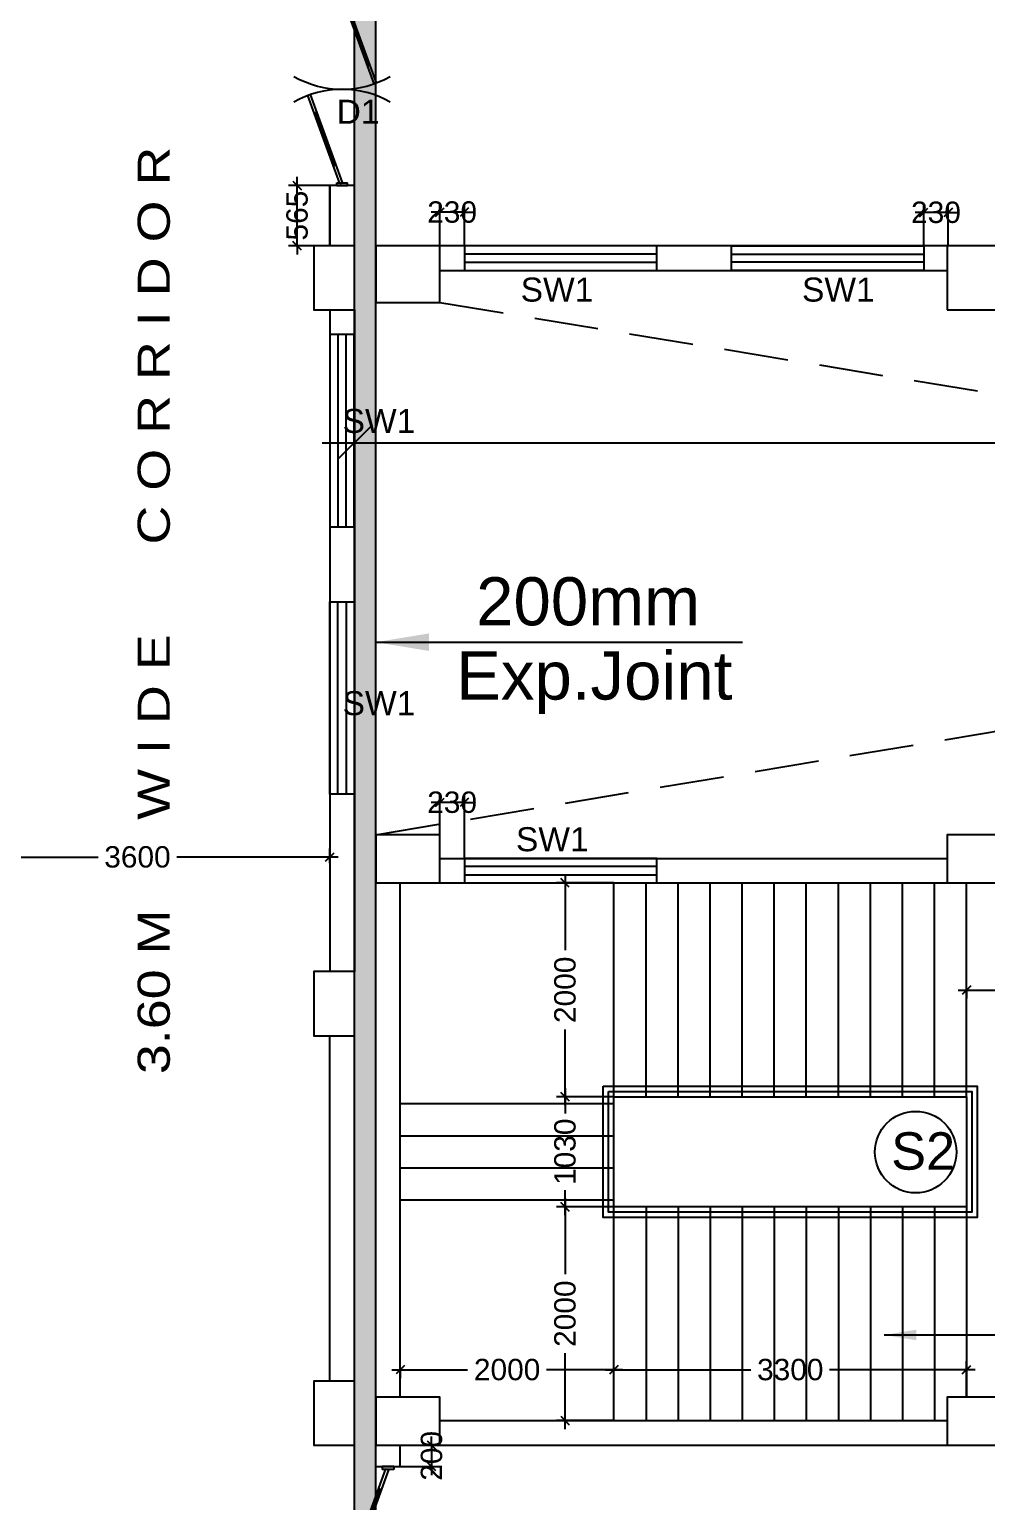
# Model space of a CAD drawing. Extents: x 7897917 to 8423973, y -6487334 to -6173396.
# Drawn here: x 7960623 to 7969581, y -6363058 to -6349286 of the extents above; entities that cross this region are included whole.
import ezdxf
from ezdxf.enums import TextEntityAlignment as Align

# ---------------------------------------------------------------- set-up
doc = ezdxf.new("R2010")
doc.units = 0
doc.header["$LTSCALE"] = 600
doc.header["$MEASUREMENT"] = 0
doc.header["$PDMODE"] = 35
doc.linetypes.add('DASHED', pattern=[0.75, 0.5, -0.25])
doc.linetypes.add('HIDDEN', pattern=[0.375, 0.25, -0.125])
doc.layers.get('0').update_dxf_attribs({"linetype": 'CONTINUOUS'})
doc.layers.get('Defpoints').update_dxf_attribs({"linetype": 'CONTINUOUS'})
for name, color, linetype in [('DIMEN', 5, 'CONTINUOUS'), ('DOOR', 32, 'CONTINUOUS'), ('Duct', 8, 'CONTINUOUS'), ('Exp.Joint', 104, 'CONTINUOUS'), ('Fire Door', 10, 'CONTINUOUS'), ('joinery', 7, 'CONTINUOUS'), ('LA-column', 3, 'CONTINUOUS'), ('Railing', 21, 'CONTINUOUS'), ('Stairscase', 7, 'CONTINUOUS'), ('STEPS', 7, 'CONTINUOUS'), ('TXT', 6, 'CONTINUOUS'), ('Walls', 7, 'CONTINUOUS'), ('WIN', 151, 'CONTINUOUS'), ('Working Dim', 5, 'CONTINUOUS')]:
    doc.layers.add(name, color=color, linetype=linetype)
doc.styles.add('ari', font='arial.ttf')
doc.styles.add('ARIAL', font='arial.ttf')
doc.styles.add('ROMANS', font='romans.shx')
doc.styles.get("Standard").update_dxf_attribs({"font": 'romans.shx'})
doc.dimstyles.new('int. dim', dxfattribs={"dimtxt": 450, "dimasz": 80, "dimexe": 80, "dimexo": 0, "dimgap": 70, "dimtad": 0, "dimdec": 0, "dimzin": 12, "dimdsep": 46, "dimtxsty": 'ari', "dimblk": 'OBLIQUE', "dimcen": 2, "dimdle": 80, "dimclrd": 256, "dimclre": 256, "dimclrt": 6, "dimadec": 0, "dimazin": 0, "dimtfac": 1, "dimtdec": 0, "dimtix": 1, "dimtmove": 2, "dimatfit": 3, "dimfxl": 1, "dimtolj": 1, "dimtzin": 0, "dimlwd": -1, "dimlwe": -1, "dimarcsym": 0})
doc.dimstyles.new('LA-Footing-dim', dxfattribs={"dimtxt": 300, "dimasz": 5, "dimexe": 25, "dimexo": 25, "dimgap": 5, "dimtad": 1, "dimdec": 0, "dimzin": 0, "dimdsep": 46, "dimtxsty": 'ROMANS', "dimblk": 'DOT', "dimcen": 0.09, "dimdle": 50, "dimclrd": 5, "dimclre": 5, "dimclrt": 6, "dimadec": 0, "dimazin": 0, "dimtfac": 1, "dimtdec": 0, "dimtix": 1, "dimtofl": 0, "dimtmove": 0, "dimatfit": 3, "dimfxl": 1, "dimtolj": 1, "dimtzin": 0, "dimarcsym": 0})
doc.dimstyles.new('STANDARD$0', dxfattribs={"dimscale": 0, "dimtxt": 150, "dimasz": 125, "dimexe": 0.75, "dimexo": 1, "dimgap": 25, "dimtad": 1, "dimdec": 0, "dimdsep": 46, "dimtxsty": 'Standard', "dimblk1": 'DOT', "dimblk2": 'DOT', "dimsah": 1, "dimcen": 2.5, "dimclrd": 1, "dimclre": 1, "dimclrt": 3, "dimadec": 0, "dimazin": 0, "dimtfac": 1, "dimtdec": 0, "dimtmove": 0, "dimatfit": 3, "dimldrblk": 'DOT', "dimfxl": 1, "dimtolj": 1, "dimtzin": 0, "dimarcsym": 0})

# ---------------------------------------------------------------- blocks, each defined once
blk = doc.blocks.new('A$C15456D16')
at = {"layer": 'Fire Door'}
for p, q in [((969.1471482999623, -3.550726800225675), (55.55709949368611, 328.9688568706624)), ((969.1471482999623, -3.550726861227304), (55.55709949368611, 328.9688568096608)), ((969.1658067852259, -3.550720089580864), (55.5757579789497, 328.9688635813072)), ((978.6477078436874, 22.5518459896557), (65.05765904160216, 355.0714296610095)), ((978.6477078436874, 22.55184592865407), (65.05765904160216, 355.0714296000078)), ((978.666366328951, 22.55185270030051), (65.07631752686575, 355.0714363716543)), ((247.7756688012742, 288.5675129266456), (238.2751092533581, 262.4649401367642)), ((247.7756688012742, 288.5675128656439), (238.2751092533581, 262.4649400757626)), ((247.7943272865377, 288.5675196372904), (238.2937677386217, 262.464946847409)), ((791.1794183123857, 76.00447632884607), (243.0253890291788, 275.5162265319377)), ((791.1794183123857, 76.00447626784444), (243.0253890291788, 275.5162264709361)), ((791.1980767976493, 76.00448303949088), (243.0440475144424, 275.5162332425825)), ((-1000.000000892207, 55.55555559694767), (-972.2222230895422, 55.55555559694767)), ((-1000.000000892207, -55.55555547494441), (-1000.000000892207, 55.55555559694767)), ((-1000.000000892207, 55.55555553594604), (-972.2222230895422, 55.55555553594604)), ((-1000.000000892207, -55.55555553594604), (-1000.000000892207, 55.55555553594604)), ((-999.9813424069434, 55.55556230759248), (-972.2035646042787, 55.55556230759248)), ((-999.9813424069434, -55.5555487642996), (-999.9813424069434, 55.55556230759248)), ((-978.6477078390308, -22.55184586718678), (-969.1471482957713, 3.550726922694594)), ((-978.6477078390308, -22.55184592818841), (-969.1471482957713, 3.550726861692965)), ((-978.6290493537672, -22.55183915654197), (-969.1284898105077, 3.550733633339405)), ((-972.2222230895422, -55.55555547494441), (-972.2222230895422, 55.55555559694767)), ((-972.2222230895422, -55.55555553594604), (-972.2222230895422, 55.55555553594604)), ((-972.2035646042787, -55.5555487642996), (-972.2035646042787, 55.55556230759248)), ((-969.1471482957713, 3.550726922694594), (-55.55709949368611, -328.9688567481935)), ((-969.1471482957713, 3.550726861692965), (-55.55709949368611, -328.9688568091951)), ((-969.1284898105077, 3.550733633339405), (-55.53844100842252, -328.9688500375487)), ((795.9296980840154, 89.05576272448525), (786.4291385402903, 62.95318993367255)), ((795.9296980840154, 89.05576266348362), (786.4291385402903, 62.95318987267092)), ((795.948356569279, 89.05576943513006), (786.4477970255539, 62.95319664431736)), ((978.6477078436874, 22.5518459896557), (969.1471482999623, -3.550726800225675)), ((978.6477078436874, 22.55184592865407), (969.1471482999623, -3.550726861227304)), ((978.666366328951, 22.55185270030051), (969.1658067852259, -3.550720089580864)), ((1000.000000892207, 55.55555559694767), (972.2222230900079, 55.55555559694767)), ((972.2222230900079, -55.55555547494441), (972.2222230900079, 55.55555559694767)), ((1000.000000892207, 55.55555553594604), (972.2222230900079, 55.55555553594604)), ((972.2222230900079, -55.55555553594604), (972.2222230900079, 55.55555553594604)), ((1000.018659377471, 55.55556230759248), (972.2408815752715, 55.55556230759248)), ((972.2408815752715, -55.5555487642996), (972.2408815752715, 55.55556230759248)), ((1000.000000892207, -55.55555547494441), (1000.000000892207, 55.55555559694767)), ((1000.000000892207, -55.55555553594604), (1000.000000892207, 55.55555553594604)), ((1000.018659377471, -55.5555487642996), (1000.018659377471, 55.55556230759248)), ((-1000.000000892207, -55.55555547494441), (-972.2222230895422, -55.55555547494441)), ((-1000.000000892207, -55.55555553594604), (-972.2222230895422, -55.55555553594604)), ((-999.9813424069434, -55.5555487642996), (-972.2035646042787, -55.5555487642996)), ((-978.6477078390308, -22.55184586718678), (-65.05765904160216, -355.0714295380749)), ((-978.6477078390308, -22.55184592818841), (-65.05765904160216, -355.0714295990765)), ((-978.6290493537672, -22.55183915654197), (-65.03900055633858, -355.0714228274301)), ((-795.9296980798244, -89.05576260155067), (-786.4291385360993, -62.95318981120363)), ((-795.9296980798244, -89.0557626625523), (-786.4291385360993, -62.95318987220526)), ((-795.9110395945609, -89.05575589090586), (-786.4104800508358, -62.95318310055882)), ((-791.1794183077291, -76.00447620637715), (-243.0253890291788, -275.5162264090031)), ((-791.1794183077291, -76.00447626737878), (-243.0253890291788, -275.5162264700048)), ((-791.1607598224655, -76.00446949573234), (-243.0067305439152, -275.5162196983583)), ((1000.000000892207, -55.55555547494441), (972.2222230900079, -55.55555547494441)), ((1000.000000892207, -55.55555553594604), (972.2222230900079, -55.55555553594604)), ((1000.018659377471, -55.5555487642996), (972.2408815752715, -55.5555487642996)), ((-238.2751092533581, -262.4649400142953), (-247.7756688008085, -288.5675128041767)), ((-238.2751092533581, -262.4649400752969), (-247.7756688008085, -288.5675128651783)), ((-238.2564507680945, -262.4649333036505), (-247.7570103155449, -288.5675060935318))]:
    blk.add_line(p, q, dxfattribs=at)
at = {"layer": 'Fire Door', "extrusion": (0, 0, -0.9999999999999999)}
for centre in [(-1000.000000892207, 6.146728992462158e-08), (-1000.000000892207, 4.656612873077393e-10), (-999.9813424069434, 6.772112101316452e-06)]:
    blk.add_ellipse(centre, major_axis=(-999.999995070358, 0.1079059701249519), ratio=0.999999998754346, start_param=2.617885972049345, end_param=3.665083523190033, dxfattribs=at)
at = {"layer": 'Fire Door', "extrusion": (0, 0, -1)}
for centre in [(1000.000000892207, 6.146728992462158e-08), (1000.000000892207, 4.656612873077393e-10), (1000.018659377471, 6.772112101316452e-06)]:
    blk.add_ellipse(centre, major_axis=(999.9999950656526, 0.1079495684952063), ratio=0.999999998754346, start_param=2.618101827587923, end_param=3.665299378728612, dxfattribs=at)
blk = doc.blocks.new('_Oblique')
at = {"color": 0, "linetype": 'ByBlock', "lineweight": -2}
blk.add_line((-0.5, -0.5), (0.5, 0.5), dxfattribs=at)
blk = doc.blocks.new('*D238')
at = {"layer": 'Defpoints', "color": 0, "transparency": 16777216}
for p in [(7959834.22879083, -6357087.221559243, -3.291020921704645), (7963434.230310923, -6357028.05753297), (7963434.230310923, -6357087.221559244, -4.100008517773857)]:
    blk.add_point(p, dxfattribs=at)
at = {"layer": 'Working Dim', "transparency": 16777216}
for p, q in [((7959834.22879083, -6357087.221559243), (7959834.22879083, -6356948.05753297)), ((7963434.230310923, -6357087.221559244), (7963434.230310923, -6356948.05753297)), ((7959754.22879083, -6357028.05753297), (7961266.003084301, -6357028.05753297)), ((7963514.230310923, -6357028.05753297), (7962002.456017452, -6357028.05753297))]:
    blk.add_line(p, q, dxfattribs=at)
at = {"layer": 'Working Dim', "transparency": 16777216, "xscale": 80, "yscale": 80, "zscale": 80, "rotation": 180}
blk.add_blockref('_Oblique', (7959834.22879083, -6357028.05753297), dxfattribs=at)
at = {"layer": 'Working Dim', "transparency": 16777216, "xscale": 80, "yscale": 80, "zscale": 80}
blk.add_blockref('_Oblique', (7963434.230310923, -6357028.05753297), dxfattribs=at)
at = {"layer": 'Working Dim', "color": 6, "transparency": 16777216, "insert": (7961634.229550877, -6357028.05753297), "char_height": 200, "attachment_point": 5, "style": 'ari'}
blk.add_mtext('\\A1;3600', dxfattribs=at)
blk = doc.blocks.new('*D250')
at = {"layer": 'Defpoints', "color": 0, "transparency": 16777216}
for p in [(7963663.956773495, -6352150.125871189, 11181.98245628513), (7993924.048081924, -6352162.443116895, 5.021490997339937), (7993924.048081924, -6353152.29935008)]:
    blk.add_point(p, dxfattribs=at)
at = {"layer": 'DIMEN', "color": 8, "transparency": 16777216}
for p, q in [((7963663.956773495, -6352150.125871189), (7963663.956773495, -6353452.29935008)), ((7993924.048081924, -6352162.443116895), (7993924.048081924, -6353452.29935008)), ((7963363.956773495, -6353152.29935008), (7977665.27391475, -6353152.29935008)), ((7994224.048081924, -6353152.29935008), (7979922.730940671, -6353152.29935008))]:
    blk.add_line(p, q, dxfattribs=at)
at = {"layer": 'DIMEN', "color": 8, "transparency": 16777216, "xscale": 300, "yscale": 300, "zscale": 300, "rotation": 180}
blk.add_blockref('_Oblique', (7963663.956773495, -6353152.29935008), dxfattribs=at)
at = {"layer": 'DIMEN', "color": 8, "transparency": 16777216, "xscale": 300, "yscale": 300, "zscale": 300}
blk.add_blockref('_Oblique', (7993924.048081924, -6353152.29935008), dxfattribs=at)
at = {"layer": 'DIMEN', "color": 7, "transparency": 16777216, "insert": (7978794.00242771, -6353152.29935008), "char_height": 500, "attachment_point": 5, "style": 'ari'}
blk.add_mtext('\\A1;30.26m', dxfattribs=at)
blk = doc.blocks.new('_Dot')
at = {"layer": 'WIN', "color": 0, "linetype": 'ByBlock', "lineweight": -2}
blk.add_line((-0.5, 0), (-1, 0), dxfattribs=at)
at = {"layer": 'WIN', "color": 0, "linetype": 'ByBlock', "const_width": 0.5}
blk.add_lwpolyline([(-0.25, 0, 1), (0.25, 0, 1)], format="xyb", close=True, dxfattribs=at)
blk = doc.blocks.new('*D887')
at = {"layer": 'Defpoints', "color": 0, "transparency": 16777216}
for p in [(7966093.785653448, -6357270.561079348, -2.643443453158254), (7965635.979290242, -6359270.561079348), (7966093.785653448, -6359270.561079348, -2.643443453158254)]:
    blk.add_point(p, dxfattribs=at)
at = {"layer": 'Working Dim', "transparency": 16777216}
for p, q in [((7965635.979290242, -6357190.561079348), (7965635.979290242, -6357900.561079348)), ((7966093.785653448, -6357270.561079348), (7965555.979290242, -6357270.561079348)), ((7965635.979290242, -6359350.561079348), (7965635.979290242, -6358640.561079348)), ((7966093.785653448, -6359270.561079348), (7965555.979290242, -6359270.561079348))]:
    blk.add_line(p, q, dxfattribs=at)
at = {"layer": 'Working Dim', "transparency": 16777216, "xscale": 80, "yscale": 80, "zscale": 80}
for p, rotation in [((7965635.979290242, -6357270.561079348), 90), ((7965635.979290242, -6359270.561079348), 270)]:
    blk.add_blockref('_Oblique', p, dxfattribs=dict(at, rotation=rotation))
at = {"layer": 'Working Dim', "color": 6, "transparency": 16777216, "insert": (7965635.979290244, -6358270.561079348), "char_height": 200, "attachment_point": 5, "rotation": 90, "style": 'ari'}
blk.add_mtext('\\A1;2000', dxfattribs=at)
blk = doc.blocks.new('*D888')
at = {"layer": 'Defpoints', "color": 0, "transparency": 16777216}
for p in [(7966093.785653448, -6360300.169775536, -5.810317585602111), (7965635.979290242, -6362300.169775536), (7966093.785653448, -6362300.169775536, -5.810317585602111)]:
    blk.add_point(p, dxfattribs=at)
at = {"layer": 'Working Dim', "transparency": 16777216}
for p, q in [((7965635.979290242, -6360220.169775536), (7965635.979290242, -6360930.169775536)), ((7966093.785653448, -6360300.169775536), (7965555.979290242, -6360300.169775536)), ((7965635.979290242, -6362380.169775536), (7965635.979290242, -6361670.169775536)), ((7966093.785653448, -6362300.169775536), (7965555.979290242, -6362300.169775536))]:
    blk.add_line(p, q, dxfattribs=at)
at = {"layer": 'Working Dim', "transparency": 16777216, "xscale": 80, "yscale": 80, "zscale": 80}
for p, rotation in [((7965635.979290242, -6360300.169775536), 90), ((7965635.979290242, -6362300.169775536), 270)]:
    blk.add_blockref('_Oblique', p, dxfattribs=dict(at, rotation=rotation))
at = {"layer": 'Working Dim', "color": 6, "transparency": 16777216, "insert": (7965635.979290244, -6361300.169775535), "char_height": 200, "attachment_point": 5, "rotation": 90, "style": 'ari'}
blk.add_mtext('\\A1;2000', dxfattribs=at)
blk = doc.blocks.new('*D889')
at = {"layer": 'Defpoints', "color": 0, "transparency": 16777216}
for p in [(7965635.979290242, -6359270.561027161), (7966093.785653448, -6359270.561027161, -2.643443453158254), (7966093.785653448, -6360300.169775536)]:
    blk.add_point(p, dxfattribs=at)
at = {"layer": 'Working Dim', "transparency": 16777216}
for p, q in [((7966093.785653448, -6359270.561027161), (7965555.979290242, -6359270.561027161)), ((7965635.979290242, -6359190.561027161), (7965635.979290242, -6359426.484091662)), ((7965635.979290242, -6360380.169775536), (7965635.979290242, -6360144.246711034)), ((7966093.785653448, -6360300.169775536), (7965555.979290242, -6360300.169775536))]:
    blk.add_line(p, q, dxfattribs=at)
at = {"layer": 'Working Dim', "transparency": 16777216, "xscale": 80, "yscale": 80, "zscale": 80}
for p, rotation in [((7965635.979290242, -6359270.561027161), 90), ((7965635.979290242, -6360300.169775536), 270)]:
    blk.add_blockref('_Oblique', p, dxfattribs=dict(at, rotation=rotation))
at = {"layer": 'Working Dim', "color": 6, "transparency": 16777216, "insert": (7965635.979290244, -6359785.365401347), "char_height": 200, "attachment_point": 5, "rotation": 90, "style": 'ari'}
blk.add_mtext('\\A1;1030', dxfattribs=at)
blk = doc.blocks.new('*D890')
at = {"layer": 'Defpoints', "color": 0, "transparency": 16777216}
for p in [(7969393.785653448, -6358270.56107935, -2.643443453156416), (7973728.958322942, -6358270.561079348), (7973728.958322942, -6358273.066352399)]:
    blk.add_point(p, dxfattribs=at)
at = {"layer": 'Working Dim', "transparency": 16777216}
for p, q in [((7969313.785653448, -6358273.066352399), (7971187.961346994, -6358273.066352399)), ((7969393.785653448, -6358270.56107935), (7969393.785653448, -6358353.066352399)), ((7973808.958322942, -6358273.066352399), (7971934.782629396, -6358273.066352399)), ((7973728.958322942, -6358270.561079348), (7973728.958322942, -6358353.066352399))]:
    blk.add_line(p, q, dxfattribs=at)
at = {"layer": 'Working Dim', "transparency": 16777216, "xscale": 80, "yscale": 80, "zscale": 80, "rotation": 180}
blk.add_blockref('_Oblique', (7969393.785653448, -6358273.066352399), dxfattribs=at)
at = {"layer": 'Working Dim', "transparency": 16777216, "xscale": 80, "yscale": 80, "zscale": 80}
blk.add_blockref('_Oblique', (7973728.958322942, -6358273.066352399), dxfattribs=at)
at = {"layer": 'Working Dim', "color": 6, "transparency": 16777216, "insert": (7971561.371988195, -6358273.066352399), "char_height": 200, "attachment_point": 5, "style": 'ari'}
blk.add_mtext('\\A1;4335', dxfattribs=at)
blk = doc.blocks.new('*D902')
at = {"layer": 'Defpoints', "color": 0, "transparency": 16777216}
for p in [(7966093.785653448, -6361824.25036902, -0.6792597574660375), (7966093.785653448, -6361824.25036902), (7969393.785653448, -6362080.436352353, -0.6792597574660375)]:
    blk.add_point(p, dxfattribs=at)
at = {"layer": 'Working Dim', "transparency": 16777216}
for p, q in [((7966093.785653448, -6361824.25036902), (7966093.785653448, -6361744.25036902)), ((7969393.785653448, -6362080.436352353), (7969393.785653448, -6361744.25036902)), ((7966013.785653448, -6361824.25036902), (7967375.559186872, -6361824.25036902)), ((7969473.785653448, -6361824.25036902), (7968112.012120023, -6361824.25036902))]:
    blk.add_line(p, q, dxfattribs=at)
at = {"layer": 'Working Dim', "transparency": 16777216, "xscale": 80, "yscale": 80, "zscale": 80, "rotation": 180}
blk.add_blockref('_Oblique', (7966093.785653448, -6361824.25036902), dxfattribs=at)
at = {"layer": 'Working Dim', "transparency": 16777216, "xscale": 80, "yscale": 80, "zscale": 80}
blk.add_blockref('_Oblique', (7969393.785653448, -6361824.25036902), dxfattribs=at)
at = {"layer": 'Working Dim', "color": 6, "transparency": 16777216, "insert": (7967743.785653448, -6361824.25036902), "char_height": 200, "attachment_point": 5, "style": 'ari'}
blk.add_mtext('\\A1;3300', dxfattribs=at)
blk = doc.blocks.new('*D903')
at = {"layer": 'Defpoints', "color": 0, "transparency": 16777216}
for p in [(7964093.957308626, -6361824.244367198, 2.758476827004415), (7964093.957308626, -6361824.25036902), (7966093.785653448, -6361824.25036902, -0.6792597574660375)]:
    blk.add_point(p, dxfattribs=at)
at = {"layer": 'Working Dim', "transparency": 16777216}
for p, q in [((7966093.785653448, -6361824.25036902), (7966093.785653448, -6361744.25036902)), ((7964013.957308626, -6361824.25036902), (7964723.871481037, -6361824.25036902)), ((7964093.957308626, -6361824.244367198), (7964093.957308626, -6361904.25036902)), ((7966173.785653448, -6361824.25036902), (7965463.871481037, -6361824.25036902))]:
    blk.add_line(p, q, dxfattribs=at)
at = {"layer": 'Working Dim', "transparency": 16777216, "xscale": 80, "yscale": 80, "zscale": 80, "rotation": 180}
blk.add_blockref('_Oblique', (7964093.957308626, -6361824.25036902), dxfattribs=at)
at = {"layer": 'Working Dim', "transparency": 16777216, "xscale": 80, "yscale": 80, "zscale": 80}
blk.add_blockref('_Oblique', (7966093.785653448, -6361824.25036902), dxfattribs=at)
at = {"layer": 'Working Dim', "color": 6, "transparency": 16777216, "insert": (7965093.871481037, -6361824.25036902), "char_height": 200, "attachment_point": 5, "style": 'ari'}
blk.add_mtext('\\A1;2000', dxfattribs=at)
blk = doc.blocks.new('Z$W@#5624')
at = {"layer": 'DOOR'}
for p, q in [((19.1931269839406, 469.7108599827625), (840.4000005498528, 768.6057177550392)), ((27.73298007249832, 446.2478064824827), (848.9398536421359, 745.142664254643)), ((187.7044282406569, 517.7583047868684), (680.4285523816943, 697.0952194505371)), ((676.1586258374155, 708.8267462007934), (684.6984789296985, 685.3636927003972)), ((0, 399.5017601335421), (0, 499.3772001727484)), ((0, 499.3772001727484), (24.96886004135013, 499.3772001727484)), ((19.1931269839406, 469.7108599827625), (27.73298007249832, 446.2478064824827)), ((24.96886004135013, 399.5017601335421), (24.96886004135013, 499.3772001727484)), ((183.434501696378, 529.489831537474), (191.9743547849357, 506.0267780367285)), ((1770.024942912161, 452.6311538242735), (948.8180693462491, 153.7362960521132)), ((1778.564796000719, 429.1681003239937), (957.3579224385321, 130.2732425518334)), ((1778.564796000719, 429.1681003239937), (1770.024942912161, 452.6311538242735)), ((1797.757922988385, 499.3772001727484), (1772.789062947035, 499.3772001727484)), ((1772.789062947035, 399.5017601335421), (1772.789062947035, 499.3772001727484)), ((1797.757922988385, 399.5017601335421), (1797.757922988385, 499.3772001727484)), ((0, 399.5017601335421), (24.96886004135013, 399.5017601335421)), ((1610.053494744003, 381.1206555198878), (1117.329370606691, 201.7837408562191)), ((1614.323421288282, 369.3891287692823), (1605.783568199724, 392.8521822700277)), ((1797.757922988385, 399.5017601335421), (1772.789062947035, 399.5017601335421)), ((1113.059444058686, 213.515267606359), (1121.59929715097, 190.0522141060792))]:
    blk.add_line(p, q, dxfattribs=at)
at = {"layer": 'DOOR', "color": 145}
for centre, ratio, start_param, end_param in [((0, 449.4394801533781), 0.9999999987281364, 2.617993895650716, 3.665191446791339), ((1797.757922988385, 449.4394801533781), 0.9999999987281363, -0.5235987579390775, 0.5235987932015447)]:
    blk.add_ellipse(centre, major_axis=(-898.8789614941404, 1.584834503687796e-05), ratio=ratio, start_param=start_param, end_param=end_param, dxfattribs=at)
blk = doc.blocks.new('*D1189')
at = {"layer": 'Defpoints', "color": 0, "transparency": 16777216}
for p in [(7964093.979673079, -6362530.519511121), (7964093.979673079, -6362730.625560272), (7964387.13661606, -6362730.625560272)]:
    blk.add_point(p, dxfattribs=at)
at = {"layer": 'Working Dim', "transparency": 16777216}
for p, q in [((7964387.13661606, -6362530.519511121), (7964387.13661606, -6362450.519511121)), ((7964093.979673079, -6362530.519511121), (7964467.13661606, -6362530.519511121)), ((7964387.13661606, -6362530.519511121), (7964387.13661606, -6362730.625560272)), ((7964093.979673079, -6362730.625560272), (7964467.13661606, -6362730.625560272)), ((7964387.13661606, -6362730.625560272), (7964387.13661606, -6362810.625560272))]:
    blk.add_line(p, q, dxfattribs=at)
at = {"layer": 'Working Dim', "transparency": 16777216, "xscale": 80, "yscale": 80, "zscale": 80}
for p, rotation in [((7964387.13661606, -6362530.519511121), 270), ((7964387.13661606, -6362730.625560272), 90)]:
    blk.add_blockref('_Oblique', p, dxfattribs=dict(at, rotation=rotation))
at = {"layer": 'Working Dim', "color": 6, "transparency": 16777216, "insert": (7964387.136616061, -6362630.572535696), "char_height": 200, "attachment_point": 5, "rotation": 90, "style": 'ari'}
blk.add_mtext('\\A1;200', dxfattribs=at)
blk = doc.blocks.new('*D1191')
at = {"layer": 'Defpoints', "color": 0, "transparency": 16777216}
for p in [(7964464.050436209, -6356516.82941651), (7964464.050436209, -6357045.899367241, 2.741358378667428), (7964693.95618008, -6357040.960852346)]:
    blk.add_point(p, dxfattribs=at)
at = {"layer": 'Working Dim', "transparency": 16777216}
for p, q in [((7964464.050436209, -6356516.82941651), (7964384.050436209, -6356516.82941651)), ((7964464.050436209, -6357045.899367241), (7964464.050436209, -6356436.82941651)), ((7964693.95618008, -6356516.82941651), (7964464.050436209, -6356516.82941651)), ((7964693.95618008, -6357040.960852346), (7964693.95618008, -6356436.82941651)), ((7964693.95618008, -6356516.82941651), (7964773.95618008, -6356516.82941651))]:
    blk.add_line(p, q, dxfattribs=at)
at = {"layer": 'Working Dim', "transparency": 16777216, "xscale": 80, "yscale": 80, "zscale": 80}
blk.add_blockref('_Oblique', (7964464.050436209, -6356516.82941651), dxfattribs=at)
at = {"layer": 'Working Dim', "transparency": 16777216, "xscale": 80, "yscale": 80, "zscale": 80, "rotation": 180}
blk.add_blockref('_Oblique', (7964693.95618008, -6356516.82941651), dxfattribs=at)
at = {"layer": 'Working Dim', "color": 6, "transparency": 16777216, "insert": (7964579.003308144, -6356516.82941651), "char_height": 200, "attachment_point": 5, "style": 'ari'}
blk.add_mtext('\\A1;230', dxfattribs=at)
blk = doc.blocks.new('*D1209')
at = {"layer": 'Defpoints', "color": 0, "transparency": 16777216}
for p in [(7963128.719252287, -6350745.508279053), (7963434.230151831, -6350745.508279053), (7963434.050285618, -6351310.538469196, 11176.851398457)]:
    blk.add_point(p, dxfattribs=at)
at = {"layer": 'Working Dim', "transparency": 16777216}
for p, q in [((7963434.230151831, -6350745.508279053), (7963048.719252287, -6350745.508279053)), ((7963128.719252287, -6350745.508279053), (7963128.719252287, -6350665.508279053)), ((7963128.719252287, -6351310.538469196), (7963128.719252287, -6350745.508279053)), ((7963434.050285618, -6351310.538469196), (7963048.719252287, -6351310.538469196)), ((7963128.719252287, -6351310.538469196), (7963128.719252287, -6351390.538469196))]:
    blk.add_line(p, q, dxfattribs=at)
at = {"layer": 'Working Dim', "transparency": 16777216, "xscale": 80, "yscale": 80, "zscale": 80}
for p, rotation in [((7963128.719252287, -6350745.508279053), 270), ((7963128.719252287, -6351310.538469196), 90)]:
    blk.add_blockref('_Oblique', p, dxfattribs=dict(at, rotation=rotation))
at = {"layer": 'Working Dim', "color": 6, "transparency": 16777216, "insert": (7963128.719252289, -6351028.023374124), "char_height": 200, "attachment_point": 5, "rotation": 90, "style": 'ari'}
blk.add_mtext('\\A1;565', dxfattribs=at)
blk = doc.blocks.new('*D1210')
at = {"layer": 'Defpoints', "color": 0, "transparency": 16777216}
for p in [(7964464.047828621, -6350995.588330434), (7964464.047828621, -6351310.411545915, 11176.851398457), (7964693.957595068, -6351310.411545915)]:
    blk.add_point(p, dxfattribs=at)
at = {"layer": 'Working Dim', "transparency": 16777216}
for p, q in [((7964464.047828621, -6350995.588330434), (7964384.047828621, -6350995.588330434)), ((7964464.047828621, -6351310.411545915), (7964464.047828621, -6350915.588330434)), ((7964693.957595068, -6350995.588330434), (7964464.047828621, -6350995.588330434)), ((7964693.957595068, -6351310.411545915), (7964693.957595068, -6350915.588330434)), ((7964693.957595068, -6350995.588330434), (7964773.957595068, -6350995.588330434))]:
    blk.add_line(p, q, dxfattribs=at)
at = {"layer": 'Working Dim', "transparency": 16777216, "xscale": 80, "yscale": 80, "zscale": 80}
blk.add_blockref('_Oblique', (7964464.047828621, -6350995.588330434), dxfattribs=at)
at = {"layer": 'Working Dim', "transparency": 16777216, "xscale": 80, "yscale": 80, "zscale": 80, "rotation": 180}
blk.add_blockref('_Oblique', (7964693.957595068, -6350995.588330434), dxfattribs=at)
at = {"layer": 'Working Dim', "color": 6, "transparency": 16777216, "insert": (7964579.002711845, -6350995.588330434), "char_height": 200, "attachment_point": 5, "style": 'ari'}
blk.add_mtext('\\A1;230', dxfattribs=at)
blk = doc.blocks.new('*D1211')
at = {"layer": 'Defpoints', "color": 0, "transparency": 16777216}
for p in [(7968992.638634323, -6350998.05780095), (7968992.638634323, -6351310.251499411), (7969222.262338543, -6351310.251499411, 4.481983724348538)]:
    blk.add_point(p, dxfattribs=at)
at = {"layer": 'Working Dim', "transparency": 16777216}
for p, q in [((7968992.638634323, -6350998.05780095), (7968912.638634323, -6350998.05780095)), ((7968992.638634323, -6351310.251499411), (7968992.638634323, -6350918.05780095)), ((7969222.262338543, -6350998.05780095), (7968992.638634323, -6350998.05780095)), ((7969222.262338543, -6351310.251499411), (7969222.262338543, -6350918.05780095)), ((7969222.262338543, -6350998.05780095), (7969302.262338543, -6350998.05780095))]:
    blk.add_line(p, q, dxfattribs=at)
at = {"layer": 'Working Dim', "transparency": 16777216, "xscale": 80, "yscale": 80, "zscale": 80}
blk.add_blockref('_Oblique', (7968992.638634323, -6350998.05780095), dxfattribs=at)
at = {"layer": 'Working Dim', "transparency": 16777216, "xscale": 80, "yscale": 80, "zscale": 80, "rotation": 180}
blk.add_blockref('_Oblique', (7969222.262338543, -6350998.05780095), dxfattribs=at)
at = {"layer": 'Working Dim', "color": 6, "transparency": 16777216, "insert": (7969107.450486433, -6350998.05780095), "char_height": 200, "attachment_point": 5, "style": 'ari'}
blk.add_mtext('\\A1;230', dxfattribs=at)

msp = doc.modelspace()

# ---------------------------------------------------------------- hatches: boundary and pattern name
at = {"layer": 'Exp.Joint', "linetype": 'HIDDEN'}
msp.add_hatch(color=256, dxfattribs=at).paths.add_polyline_path([(7963864.042992194, -6334860.672940598), (7963664.042952129, -6334860.672940598), (7963664.042952129, -6455862.509456462), (7963864.042992194, -6455862.509456462)])

# ---------------------------------------------------------------- linework, layer by layer
msp.add_circle((7968918.043352463, -6359788.790937822), 381.4256101551181)
at = {"layer": 'Duct', "color": 8, "linetype": 'DASHED', "ltscale": 2}
for points in [[(7963864.047828623, -6356820.881606077), (7993671.381035103, -6351840.233738247)], [(7964464.047828623, -6351840.520708032), (7993343.958199367, -6356590.881606077)]]:
    msp.add_lwpolyline(points, dxfattribs=at)
at = {"layer": 'Exp.Joint', "linetype": 'HIDDEN', "const_width": 20, "elevation": 4.946941853473618}
msp.add_lwpolyline([(7963864.042992194, -6334860.672940598), (7963664.042952129, -6334860.672940598), (7963664.042952129, -6455862.509456462), (7963864.042992194, -6455862.509456462)], close=True, dxfattribs=at)
at = {"layer": 'LA-column', "color": 2}
for points, elevation in [([(7963664.047719049, -6351910.538469196), (7963664.047719049, -6351310.538469196), (7963284.047719049, -6351310.538469196), (7963284.047719049, -6351910.538469196)], 11176.851398457), ([(7963864.047828621, -6351840.538469195), (7964464.047828621, -6351840.538469195), (7964464.047828621, -6351310.538469195), (7963864.047828621, -6351310.538469195)], 11176.851398457), ([(7969211.551529891, -6351910.251499411), (7969811.551529891, -6351910.251499411), (7969811.551529891, -6351310.251499411), (7969211.551529891, -6351310.251499411)], 4.481983724348538), ([(7963864.050436209, -6357270.899367241), (7964464.050436209, -6357270.899367241), (7964464.050436209, -6356820.899367241), (7963864.050436209, -6356820.899367241)], 2.741358378667428), ([(7969211.551529891, -6357270.899367241), (7969811.551529891, -6357270.899367241), (7969811.551529891, -6356820.899367241), (7969211.551529891, -6356820.899367241)], 4.481983724317615), ([(7963664.047719049, -6358700.36552131), (7963664.047719049, -6358100.36552131), (7963284.047719049, -6358100.36552131), (7963284.047719049, -6358700.36552131)], 0.1909876031404565), ([(7963864.047177057, -6362530.453843731), (7964464.047177057, -6362530.453843731), (7964464.047177057, -6362080.453843731), (7963864.047177057, -6362080.453843731)], 9.028448037319322), ([(7969211.551529891, -6362530.454113516), (7969811.551529891, -6362530.454113516), (7969811.551529891, -6362080.454113516), (7969211.551529891, -6362080.454113516)], -3.390432482483448)]:
    msp.add_lwpolyline(points, close=True, dxfattribs=dict(at, elevation=elevation))
msp.add_lwpolyline([(7963664.047985251, -6362530.453843731), (7963664.047985251, -6361930.453843731), (7963284.047985251, -6361930.453843731), (7963284.047985251, -6362530.453843731)], close=True, dxfattribs=at)
at = {"layer": 'Railing', "elevation": 2.48761437497782}
for points in [[(7965993.784487391, -6359170.559913293), (7969493.786819505, -6359170.559913293), (7969493.786819505, -6360400.170941593), (7965993.784487391, -6360400.170941593)], [(7966043.785070419, -6359220.560496322), (7969443.786236476, -6359220.560496322), (7969443.786236476, -6360350.170358565), (7966043.785070419, -6360350.170358565)]]:
    msp.add_lwpolyline(points, close=True, dxfattribs=at)
at = {"layer": 'Stairscase', "color": 7}
for p, q in [((7966093.785653448, -6359270.561079348, 2.48761437497782), (7966093.785653448, -6357270.561079348, 2.48761437497782)), ((7966393.785653448, -6359270.56107935, 2.487614374979658), (7966393.785653448, -6357270.56107935, 2.487614374979658)), ((7966693.785653448, -6359270.56107935, 2.487614374979658), (7966693.785653448, -6357270.56107935, 2.487614374979658)), ((7966993.785653448, -6359270.56107935, 2.487614374979658), (7966993.785653448, -6357270.56107935, 2.487614374979658)), ((7967293.785653448, -6359270.56107935, 2.487614374979658), (7967293.785653448, -6357270.56107935, 2.487614374979658)), ((7967593.785653448, -6359270.56107935, 2.487614374979658), (7967593.785653448, -6357270.56107935, 2.487614374979658)), ((7967893.785653448, -6359270.56107935, 2.487614374979658), (7967893.785653448, -6357270.56107935, 2.487614374979658)), ((7968193.785653448, -6359270.56107935, 2.487614374979658), (7968193.785653448, -6357270.56107935, 2.487614374979658)), ((7968493.785653448, -6359270.56107935, 2.487614374979658), (7968493.785653448, -6357270.56107935, 2.487614374979658)), ((7968793.785653448, -6359270.56107935, 2.487614374979658), (7968793.785653448, -6357270.56107935, 2.487614374979658)), ((7969093.785653448, -6359270.56107935, 2.487614374979658), (7969093.785653448, -6357270.56107935, 2.487614374979658)), ((7969393.785653448, -6359270.56107935, 2.487614374979658), (7969393.785653448, -6357270.56107935, 2.487614374979658)), ((7964093.988391555, -6359335.365427443, 2.48761437497782), (7966093.785653448, -6359335.365427444, 2.48761437497782)), ((7964093.98743874, -6359635.365427443, 2.48761437497782), (7966093.785653448, -6359635.365427444, 2.48761437497782)), ((7964093.986485926, -6359935.365427443, 2.48761437497782), (7966093.785653448, -6359935.365427444, 2.48761437497782)), ((7964093.98553311, -6360235.365427443, 2.48761437497782), (7966093.785653448, -6360235.365427444, 2.48761437497782)), ((7966093.785653448, -6362300.169775536, -0.6792597574660375), (7966093.785653448, -6360300.169775536, -0.6792597574660375)), ((7966393.785653448, -6360300.169775536, -0.6792597574660375), (7966393.785653448, -6362300.169775536, -0.6792597574660375)), ((7966693.785653448, -6360300.169775536, -0.6792597574660375), (7966693.785653448, -6362300.169775536, -0.6792597574660375)), ((7966993.785653448, -6360300.169775536, -0.6792597574660375), (7966993.785653448, -6362300.169775536, -0.6792597574660375)), ((7967293.785653448, -6360300.169775536, -0.6792597574660375), (7967293.785653448, -6362300.169775536, -0.6792597574660375)), ((7967593.785653448, -6360300.169775536, -0.6792597574660375), (7967593.785653448, -6362300.169775536, -0.6792597574660375)), ((7967893.785653448, -6360300.169775536, -0.6792597574660375), (7967893.785653448, -6362300.169775536, -0.6792597574660375)), ((7968193.785653448, -6360300.169775536, -0.6792597574660375), (7968193.785653448, -6362300.169775536, -0.6792597574660375)), ((7968493.785653448, -6360300.169775536, -0.6792597574660375), (7968493.785653448, -6362300.169775536, -0.6792597574660375)), ((7968793.785653448, -6360300.169775536, -0.6792597574660375), (7968793.785653448, -6362300.169775536, -0.6792597574660375)), ((7969093.785653448, -6360300.169775536, -0.6792597574660375), (7969093.785653448, -6362300.169775536, -0.6792597574660375)), ((7969393.785653448, -6360300.169775536, -0.6792597574660375), (7969393.785653448, -6362080.436352353, -0.6792597574660375))]:
    msp.add_line(p, q, dxfattribs=at)
at = {"layer": 'Stairscase', "color": 7, "elevation": 2.48761437497782}
msp.add_lwpolyline([(7966093.785653448, -6359270.56107935), (7969393.785653448, -6359270.56107935), (7969393.785653448, -6360300.169775536), (7966093.785653448, -6360300.169775536)], close=True, dxfattribs=at)
at = {"layer": 'Walls', "linetype": 'Continuous'}
for p, q in [((7963863.957754453, -6432803.871317548, 2.389699450282933), (7963863.972050079, -6334860.672940598, 2.389699450282933)), ((7963664.050286162, -6350745.508279053), (7963434.05029042, -6350745.508279053)), ((7963434.230151831, -6350745.508279053), (7963434.230151831, -6351310.429597671)), ((7969211.638634323, -6351310.405296397), (7964463.957593572, -6351310.411864084)), ((7964463.957595068, -6351540.411864084), (7969211.638634327, -6351540.405296397)), ((7963434.050139981, -6351910.600119847), (7963434.070431682, -6358100.42717196)), ((7963664.050139978, -6351910.600119847), (7963664.070431682, -6358100.42717196)), ((7964463.95618008, -6357040.965202155), (7969211.551529127, -6357040.969036752)), ((7963863.979673079, -6362080.436082567), (7963863.994948189, -6357270.961017635)), ((7964093.979673075, -6362080.436082567), (7964093.994948735, -6357270.794592725)), ((7964464.07380494, -6357270.794592725), (7969211.551533432, -6357270.797758817)), ((7963434.059842697, -6361930.515494381), (7963434.070431682, -6358700.42717196)), ((7963664.059842695, -6361930.515494381), (7963664.070431682, -6358700.42717196)), ((7964463.952920928, -6362300.159982689), (7969211.551529893, -6362300.15998269)), ((7963863.979673079, -6362730.625560272), (7963863.979673079, -6362530.519511121)), ((7964093.979673079, -6362730.625560272), (7964093.979673079, -6362530.519511121)), ((7964463.952920928, -6362530.519604359), (7969211.551529893, -6362530.519604359)), ((7963863.979673079, -6362730.625560272), (7964093.979668817, -6362730.625560272))]:
    msp.add_line(p, q, dxfattribs=at)
at = {"layer": 'Walls', "linetype": 'Continuous', "flags": 128}
for points in [[(7963434.050285618, -6351310.508350184), (7963434.050285618, -6350745.508279053)], [(7963664.05014, -6351310.526997046), (7963664.050285618, -6350745.508279053)]]:
    msp.add_lwpolyline(points, dxfattribs=at)
at = {"layer": 'WIN', "linetype": 'Continuous'}
for points in [[(7966493.957595068, -6351540.411864084), (7966493.957595068, -6351310.411864084), (7964693.957595068, -6351310.411864084), (7964693.957595068, -6351540.411864084)], [(7967192.638634323, -6351540.405296397), (7967192.638634323, -6351310.405296397), (7968992.638634323, -6351310.405296397), (7968992.638634323, -6351540.405296397)], [(7966493.957595068, -6351463.411864084), (7966493.957595068, -6351387.411864084), (7964693.957595068, -6351387.411864084), (7964693.957595068, -6351463.411864084)], [(7967192.638634323, -6351463.405296397), (7967192.638634323, -6351387.405296397), (7968992.638634323, -6351387.405296397), (7968992.638634323, -6351463.405296397)], [(7963663.979486126, -6352140.600119847), (7963433.979486126, -6352140.600119847), (7963433.979486126, -6353940.600119847), (7963663.979486126, -6353940.600119847)], [(7963586.979486126, -6352140.600119847), (7963510.979486126, -6352140.600119847), (7963510.979486126, -6353940.600119847), (7963586.979486126, -6353940.600119847)], [(7963664.06574501, -6356440.903410041), (7963434.06574501, -6356440.903410041), (7963434.06574501, -6354640.903410041), (7963664.06574501, -6354640.903410041)], [(7963587.06574501, -6356440.903410041), (7963511.06574501, -6356440.903410041), (7963511.06574501, -6354640.903410041), (7963587.06574501, -6354640.903410041)], [(7964693.95618008, -6357040.960852346), (7964693.95618008, -6357270.960852346), (7966493.95618008, -6357270.960852346), (7966493.95618008, -6357040.960852346)], [(7964693.95618008, -6357117.960852346), (7964693.95618008, -6357193.960852346), (7966493.95618008, -6357193.960852346), (7966493.95618008, -6357117.960852346)]]:
    msp.add_lwpolyline(points, close=True, dxfattribs=at)

# ---------------------------------------------------------------- block references
at = {"layer": 'DOOR', "linetype": 'Continuous', "xscale": 1.001247152686119, "yscale": 1.001247152686119, "zscale": 1.001247152686119, "rotation": 270}
msp.add_blockref('Z$W@#5624', (7963099.051080993, -6348945.526935783), dxfattribs=at)
at = {"layer": 'Fire Door', "color": 3, "lineweight": 0, "rotation": 90}
msp.add_blockref('A$C15456D16', (7963979.070438455, -6363730.625654402), dxfattribs=at)

# ---------------------------------------------------------------- texts
at = {"layer": 'Exp.Joint', "color": 7, "style": 'ARIAL'}
for s, p in [('200mm', (7965851.891200467, -6354860.892827045, 18.97061022444983)), ('Exp.Joint', (7965909.176691754, -6355555.571784563, 18.97061022444983))]:
    msp.add_text(s, height=450, dxfattribs=at).set_placement(p, align=Align.CENTER)
at = {"layer": 'joinery', "style": 'ari'}
msp.add_text('D1', height=225, dxfattribs=at).set_placement((7963498.394065758, -6350168.468587649, 11177.62595772904))
for p in [(7965560.989769809, -6351832.278576985), (7968194.101424748, -6351832.278576985), (7963894.565333809, -6353060.863079852), (7963894.651592691, -6355701.377148534), (7965516.827302723, -6356974.068030586)]:
    msp.add_text('SW1', height=225, dxfattribs=at).set_placement(p, align=Align.CENTER)
at = {"layer": 'STEPS', "color": 6, "style": 'ARIAL'}
msp.add_text('S2', height=350, dxfattribs=at).set_placement((7968987.432299951, -6359953.174439611), align=Align.CENTER)
at = {"layer": 'TXT', "color": 7, "style": 'ARIAL', "width": 1.2}
msp.add_text('3.60 M      W I D E      C O R R I D O R', height=300.5217391304348, rotation=90, dxfattribs=at).set_placement((7961936.974538627, -6354721.289677784), align=Align.CENTER)

# ---------------------------------------------------------------- dimensions: what is measured, and where the dimension line sits
at = {"layer": 'DIMEN'}
dim = msp.add_linear_dim(base=(7993924.048081924, -6353152.29935008), p1=(7963663.956773495, -6352150.125871189, 11181.98245628513), p2=(7993924.048081924, -6352162.443116895, 5.021490997339937), dimstyle='STANDARD$0', override={"dimscale": 1, "dimtxt": 500, "dimasz": 300, "dimexe": 300, "dimexo": 0, "dimgap": 1, "dimtad": 0, "dimdec": 2, "dimlfac": 0.001, "dimzin": 0, "dimpost": 'm', "dimtxsty": 'ari', "dimblk1": 'Oblique', "dimblk2": 'Oblique', "dimcen": 0, "dimdle": 300, "dimclrd": 8, "dimclre": 8, "dimclrt": 7, "dimadec": 2, "dimtdec": 2, "dimtmove": 2, "dimfxl": 0.75, "dimfrac": 1, "dimlwd": 65535, "dimlwe": 65535}, dxfattribs=at)
dim.commit()
dim.dimension.update_dxf_attribs({"geometry": '*D250', "text_midpoint": (7978794.00242771, -6353152.29935008)})
at = {"layer": 'Working Dim'}
for base, p1, p2, override, picture, middle in [((7963128.719252287, -6350745.508279053), (7963434.050285618, -6351310.538469196, 11176.851398457), (7963434.230151831, -6350745.508279053), {"dimtxt": 200, "dimarcsym": 1}, '*D1209', (7963128.719252289, -6351028.023374124)), ((7965635.979290242, -6359270.561079348, 5.131057828136074), (7966093.785653448, -6357270.561079348, 2.48761437497782), (7966093.785653448, -6359270.561079348, 2.48761437497782), {"dimtxt": 200}, '*D887', (7965635.979290244, -6358270.561079348, 5.131057828136074)), ((7965635.979290242, -6359270.561027161, 5.131057828136074), (7966093.785653448, -6360300.169775536, 5.131057828136074), (7966093.785653448, -6359270.561027161, 2.48761437497782), {"dimtxt": 200}, '*D889', (7965635.979290244, -6359785.365401347, 5.131057828136074)), ((7965635.979290242, -6362300.169775536, 5.131057828136074), (7966093.785653448, -6360300.169775536, -0.6792597574660375), (7966093.785653448, -6362300.169775536, -0.6792597574660375), {"dimtxt": 200}, '*D888', (7965635.979290244, -6361300.169775535, 5.131057828136074)), ((7964387.13661606, -6362730.625560272), (7964093.979673079, -6362530.519511121), (7964093.979673079, -6362730.625560272), {"dimtxt": 200, "dimarcsym": 1}, '*D1189', (7964387.136616061, -6362630.572535696))]:
    dim = msp.add_linear_dim(base=base, p1=p1, p2=p2, angle=90, dimstyle='int. dim', override=override, dxfattribs=at)
    dim.commit()
    dim.dimension.update_dxf_attribs({"geometry": picture, "text_midpoint": middle})
for base, p1, p2, override, picture, middle in [((7964464.047828621, -6350995.588330434), (7964693.957595068, -6351310.411545915), (7964464.047828621, -6351310.411545915, 11176.851398457), {"dimtxt": 200, "dimarcsym": 1}, '*D1210', (7964579.002711845, -6350995.588330434)), ((7968992.638634323, -6350998.05780095), (7969222.262338543, -6351310.251499411, 4.481983724348538), (7968992.638634323, -6351310.251499411), {"dimtxt": 200, "dimarcsym": 1}, '*D1211', (7969107.450486433, -6350998.05780095)), ((7964464.050436209, -6356516.82941651), (7964693.95618008, -6357040.960852346), (7964464.050436209, -6357045.899367241, 2.741358378667428), {"dimtxt": 200, "dimarcsym": 1}, '*D1191', (7964579.003308144, -6356516.82941651)), ((7963434.230310923, -6357028.05753297, 18.43256655714102), (7959834.22879083, -6357087.221559243, 15.14154563543637), (7963434.230310923, -6357087.221559244, 14.33255803936716), {"dimtxt": 200}, '*D238', (7961634.229550877, -6357028.05753297, 18.43256655714102)), ((7973728.958322942, -6358273.066352399, 5.131057828136074), (7969393.785653448, -6358270.56107935, 2.487614374979658), (7973728.958322942, -6358270.561079348, 5.131057828137893), {"dimtxt": 200}, '*D890', (7971561.371988195, -6358273.066352399, 5.131057828136074)), ((7964093.957308626, -6361824.25036902), (7966093.785653448, -6361824.25036902, -0.6792597574660375), (7964093.957308626, -6361824.244367198, 2.758476827004415), {"dimtxt": 200}, '*D903', (7965093.871481037, -6361824.25036902)), ((7966093.785653448, -6361824.25036902), (7969393.785653448, -6362080.436352353, -0.6792597574660375), (7966093.785653448, -6361824.25036902, -0.6792597574660375), {"dimtxt": 200}, '*D902', (7967743.785653448, -6361824.25036902))]:
    dim = msp.add_linear_dim(base=base, p1=p1, p2=p2, dimstyle='int. dim', override=override, dxfattribs=at)
    dim.commit()
    dim.dimension.update_dxf_attribs({"geometry": picture, "text_midpoint": middle})

# ---------------------------------------------------------------- leaders
at = {"layer": 'Exp.Joint'}
msp.add_leader([(7963864.042992194, -6355018.538550531, 17.91659500932309), (7967296.817618641, -6355018.538550531, 17.91659500932309)], dimstyle='LA-Footing-dim', override={"dimasz": 500, "dimgap": 5, "dimtad": 0}, dxfattribs=at)
at = {"layer": 'Stairscase', "color": 7, "linetype": 'Continuous'}
msp.add_leader([(7968623.401291826, -6361499.471132074, 6.14472097396413), (7969872.277063173, -6361499.471132078, 6.14472097396413)], dimstyle='int. dim', override={"dimasz": 300, "dimgap": 70, "dimtad": 0, "dimclrd": 256}, dxfattribs=at)

doc.saveas('drawing.dxf')
